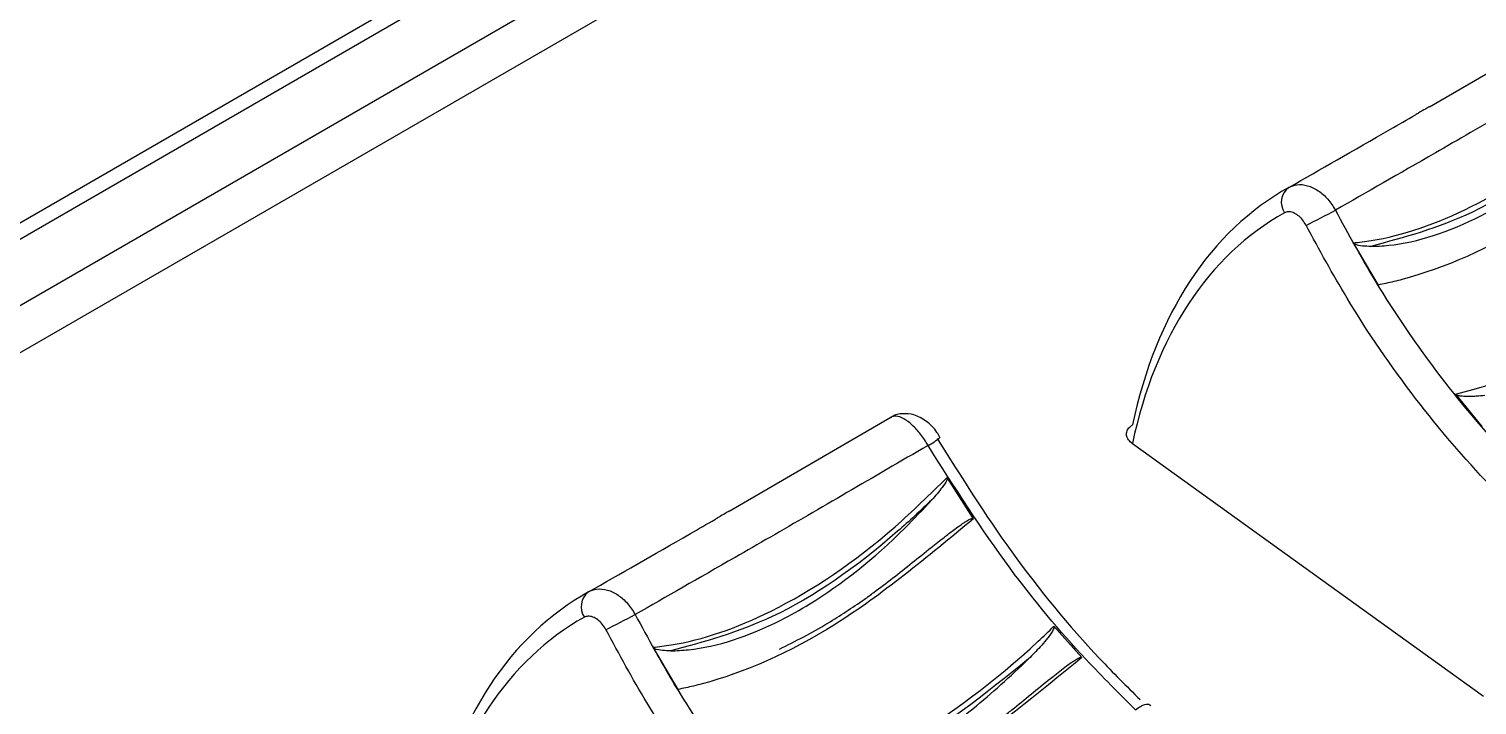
# Model space of a CAD drawing. Header units: inches. Extents: x 1.2 to 43.4, y 1.7 to 28.6.
# Drawn here: x 4.434 to 5.441, y 15.252 to 15.722 of the extents above; entities that cross this region are included whole.
import ezdxf

# ---------------------------------------------------------------- set-up
doc = ezdxf.new("R2010")
doc.units = ezdxf.units.IN
doc.header["$MEASUREMENT"] = 0

msp = doc.modelspace()

# ---------------------------------------------------------------- linework, layer by layer
for p, q in [((12.2883, 20.1138), (1.9681, 14.1561)), ((1.9331, 14.1474), (12.2427, 20.0989)), ((12.3238, 20.0882), (2.0037, 14.1305)), ((12.3361, 20.0625), (2.016, 14.1048)), ((5.4081, 15.668), (5.5206, 15.7334)), ((5.355, 15.5734), (5.3725, 15.5441)), ((5.4263, 15.4682), (5.4447, 15.4458)), ((4.921, 15.3868), (5.0335, 15.4522)), ((5.4458, 15.2581), (5.2015, 15.4338)), ((5.0909, 15.3816), (5.0727, 15.4104)), ((5.1664, 15.2851), (5.1469, 15.3068)), ((4.8679, 15.2922), (4.8853, 15.2629))]:
    msp.add_line(p, q)
for centre, radius, start, end in [((5.3182, 15.6016), 0.0131, 127.1625, 213.8899), ((4.7228, 16.7719), 1.3292, 296.8121, 297.8002), ((5.0397, 15.4706), 0.0428, 297.3123, 310.9938), ((4.8311, 15.3204), 0.0131, 127.164, 213.8884), ((4.2358, 16.4905), 1.3289, 296.812, 297.8003)]:
    msp.add_arc(centre, radius, start, end)
for centre, major_axis, ratio, start_param, end_param in [((5.5422, 15.1796), (-0.2278, 0.4346), 0.609477, 0.015514, 0.635757), ((5.5321, 15.1744), (-0.2206, 0.4222), 0.610422, 0.01635, 0.636592), ((5.0551, 14.8984), (-0.2278, 0.4346), 0.609477, 0.015514, 0.635757), ((5.045, 14.8932), (-0.2206, 0.4222), 0.610422, 0.01635, 0.636592)]:
    msp.add_ellipse(centre, major_axis=major_axis, ratio=ratio, start_param=start_param, end_param=end_param)
for points, knots in [([(5.5465, 15.7138), (5.5085, 15.6917), (5.461, 15.664), (5.3932, 15.625), (5.3646, 15.6087), (5.3427, 15.5962)], [0, 0, 0, 0, 0.481828, 0.603063, 1, 1, 1, 1]), ([(5.355, 15.5734), (5.3592, 15.5739), (5.385, 15.5769), (5.4412, 15.5964), (5.5082, 15.6411), (5.5478, 15.6798), (5.5598, 15.6916)], [0, 0, 0, 0, 0.066937, 0.411169, 0.821319, 1, 1, 1, 1]), ([(5.5491, 15.6759), (5.5412, 15.6685), (5.5052, 15.6349), (5.4413, 15.5908), (5.3905, 15.5772), (5.3673, 15.571)], [0, 0, 0, 0, 0.1321519, 0.602042, 1, 1, 1, 1]), ([(5.3673, 15.571), (5.3714, 15.5711), (5.395, 15.5722), (5.4284, 15.5832), (5.4795, 15.6119), (5.5159, 15.6405), (5.5428, 15.6693), (5.5491, 15.6759)], [0, 0, 0, 0, 0.076489, 0.432336, 0.53972, 0.893344, 1, 1, 1, 1]), ([(5.4081, 15.668), (5.4072, 15.6676), (5.4052, 15.6664), (5.4017, 15.6644), (5.3992, 15.6629), (5.3985, 15.6625)], [0, 0, 0, 0, 0.349992, 0.834658, 1, 1, 1, 1]), ([(5.3103, 15.612), (5.3324, 15.6246), (5.3593, 15.64), (5.3926, 15.6591), (5.3985, 15.6625)], [0, 0, 0, 0, 0.824173, 1, 1, 1, 1]), ([(5.578, 15.6628), (5.5459, 15.6361), (5.4812, 15.5826), (5.4159, 15.5548), (5.3816, 15.546), (5.3761, 15.5449), (5.3725, 15.5441)], [0, 0, 0, 0, 0.45231, 0.909806, 0.941019, 1, 1, 1, 1]), ([(5.3103, 15.612), (5.3121, 15.6128), (5.316, 15.6144), (5.3233, 15.6137), (5.3308, 15.6101), (5.3377, 15.6042), (5.3411, 15.5989), (5.3427, 15.5962)], [0, 0, 0, 0, 0.178685, 0.389449, 0.594, 0.796182, 1, 1, 1, 1]), ([(5.3223, 15.5857), (5.3215, 15.587), (5.3199, 15.5897), (5.3167, 15.5928), (5.3132, 15.5947), (5.3099, 15.5953), (5.3081, 15.5946), (5.3073, 15.5943)], [0, 0, 0, 0, 0.200892, 0.401607, 0.606554, 0.819262, 1, 1, 1, 1]), ([(5.3427, 15.5962), (5.3517, 15.5796), (5.3736, 15.5394), (5.4151, 15.4792), (5.4531, 15.4344), (5.4754, 15.412), (5.4795, 15.4079)], [0, 0, 0, 0, 0.236391, 0.574704, 0.922829, 1, 1, 1, 1]), ([(5.4644, 15.3907), (5.4597, 15.3953), (5.4368, 15.4182), (5.3972, 15.4648), (5.3545, 15.5265), (5.3316, 15.5686), (5.3223, 15.5857)], [0, 0, 0, 0, 0.085077, 0.420491, 0.765632, 1, 1, 1, 1]), ([(5.4263, 15.4682), (5.4581, 15.4769), (5.492, 15.4862), (5.5587, 15.5242), (5.5967, 15.5524), (5.6304, 15.5845), (5.634, 15.588)], [0, 0, 0, 0, 0.473155, 0.503814, 0.94637, 1, 1, 1, 1]), ([(5.3673, 15.571), (5.3654, 15.571), (5.3617, 15.5712), (5.3578, 15.5715), (5.3555, 15.5729), (5.3552, 15.5731), (5.3551, 15.5733), (5.355, 15.5734)], [0, 0, 0, 0, 0.465911, 0.933714, 0.960506, 0.987536, 1, 1, 1, 1]), ([(5.4467, 15.4674), (5.4447, 15.4671), (5.4412, 15.4667), (5.4367, 15.4665), (5.4335, 15.4665), (5.4312, 15.4667), (5.4296, 15.4669), (5.4286, 15.4671), (5.4278, 15.4673), (5.4272, 15.4675), (5.4268, 15.4677), (5.4265, 15.4679), (5.4263, 15.4681), (5.4263, 15.4681), (5.4263, 15.4682)], [0, 0, 0, 0, 0.298513, 0.5281953, 0.6830256, 0.7873205, 0.8575996, 0.9050339, 0.9371801, 0.9591211, 0.9814302, 0.9901989, 0.9968872, 1, 1, 1, 1]), ([(5.0676, 15.4382), (5.0669, 15.4394), (5.0646, 15.4437), (5.0584, 15.4496), (5.0501, 15.4542), (5.0418, 15.455), (5.0361, 15.4541), (5.0339, 15.4523), (5.0336, 15.4521)], [0, 0, 0, 0, 0.09342, 0.34497, 0.591027, 0.791063, 0.975795, 1, 1, 1, 1]), ([(5.0593, 15.4326), (5.0577, 15.4353), (5.0543, 15.4406), (5.0483, 15.4471), (5.0424, 15.4515), (5.0371, 15.4534), (5.0346, 15.4526), (5.0335, 15.4522)], [0, 0, 0, 0, 0.203818, 0.406001, 0.610552, 0.821316, 1, 1, 1, 1]), ([(5.2015, 15.4338), (5.2005, 15.4347), (5.1985, 15.4364), (5.1972, 15.4396), (5.1975, 15.4427), (5.1991, 15.4452), (5.2009, 15.4464), (5.2016, 15.4469)], [0, 0, 0, 0, 0.214808, 0.429673, 0.644215, 0.858601, 1, 1, 1, 1]), ([(5.0656, 15.4375), (5.0824, 15.4108), (5.1167, 15.3563), (5.1661, 15.2963), (5.1974, 15.2652), (5.2068, 15.2559)], [0, 0, 0, 0, 0.402745, 0.820823, 1, 1, 1, 1]), ([(5.0593, 15.4326), (5.0214, 15.4105), (4.9739, 15.3828), (4.9061, 15.3438), (4.8775, 15.3275), (4.8556, 15.315)], [0, 0, 0, 0, 0.481828, 0.603062, 1, 1, 1, 1]), ([(5.2037, 15.2487), (5.1922, 15.2602), (5.1618, 15.2903), (5.1113, 15.3507), (5.0778, 15.4035), (5.0593, 15.4326)], [0, 0, 0, 0, 0.215851, 0.569406, 1, 1, 1, 1]), ([(4.8679, 15.2922), (4.8721, 15.2927), (4.8979, 15.2957), (4.9541, 15.3152), (5.0211, 15.3599), (5.0607, 15.3986), (5.0727, 15.4104)], [0, 0, 0, 0, 0.066937, 0.41117, 0.821319, 1, 1, 1, 1]), ([(5.0727, 15.4104), (5.0727, 15.4103), (5.0728, 15.4101), (5.0727, 15.4094), (5.0718, 15.407), (5.0682, 15.4019), (5.0644, 15.3976), (5.0619, 15.3947)], [0, 0, 0, 0, 0.01315, 0.033537, 0.099383, 0.407956, 1, 1, 1, 1]), ([(5.0619, 15.3947), (5.0541, 15.3873), (5.0181, 15.3537), (4.9542, 15.3096), (4.9034, 15.296), (4.8801, 15.2897)], [0, 0, 0, 0, 0.1321519, 0.602042, 1, 1, 1, 1]), ([(4.8801, 15.2897), (4.8843, 15.2899), (4.9079, 15.291), (4.9413, 15.302), (4.9924, 15.3307), (5.0288, 15.3593), (5.0557, 15.388), (5.0619, 15.3947)], [0, 0, 0, 0, 0.076489, 0.432336, 0.539721, 0.893344, 1, 1, 1, 1]), ([(4.921, 15.3868), (4.9201, 15.3864), (4.9181, 15.3852), (4.9146, 15.3832), (4.912, 15.3817), (4.9114, 15.3813)], [0, 0, 0, 0, 0.350005, 0.8346426, 1, 1, 1, 1]), ([(4.8232, 15.3308), (4.8453, 15.3434), (4.8721, 15.3587), (4.9055, 15.3779), (4.9114, 15.3813)], [0, 0, 0, 0, 0.824175, 1, 1, 1, 1]), ([(5.0909, 15.3816), (5.0588, 15.3549), (4.9941, 15.3014), (4.9288, 15.2736), (4.8945, 15.2648), (4.8889, 15.2637), (4.8853, 15.2629)], [0, 0, 0, 0, 0.452311, 0.909807, 0.94102, 1, 1, 1, 1]), ([(5.015, 15.3255), (5.0172, 15.3271), (5.0282, 15.3352), (5.0437, 15.3473), (5.0601, 15.3605), (5.0697, 15.3681), (5.0762, 15.3731), (5.0807, 15.3764), (5.0838, 15.3785), (5.0859, 15.3799), (5.0874, 15.3807), (5.0884, 15.3813), (5.0892, 15.3816), (5.0898, 15.3817), (5.0902, 15.3818), (5.0906, 15.3818), (5.0908, 15.3817), (5.0909, 15.3816), (5.0909, 15.3816), (5.0909, 15.3816)], [0, 0, 0, 0, 0.091005, 0.455539, 0.633536, 0.75318, 0.833285, 0.88689, 0.922829, 0.947013, 0.96337, 0.974515, 0.982188, 0.987542, 0.993246, 0.99559, 0.997954, 0.99954, 1, 1, 1, 1]), ([(4.8232, 15.3308), (4.825, 15.3316), (4.8289, 15.3332), (4.8362, 15.3325), (4.8437, 15.3289), (4.8506, 15.323), (4.8539, 15.3177), (4.8556, 15.315)], [0, 0, 0, 0, 0.178685, 0.389449, 0.594, 0.796182, 1, 1, 1, 1]), ([(4.9561, 15.2909), (4.9672, 15.2966), (4.9866, 15.3064), (5.0065, 15.3198), (5.015, 15.3255)], [0, 0, 0, 0, 0.575003, 1, 1, 1, 1]), ([(4.8352, 15.3045), (4.8344, 15.3058), (4.8328, 15.3085), (4.8295, 15.3116), (4.8261, 15.3135), (4.8228, 15.3141), (4.821, 15.3134), (4.8202, 15.3131)], [0, 0, 0, 0, 0.200891, 0.401607, 0.606554, 0.819261, 1, 1, 1, 1]), ([(4.8556, 15.315), (4.8646, 15.2984), (4.8865, 15.2581), (4.928, 15.198), (4.966, 15.1532), (4.9883, 15.1308), (4.9923, 15.1267)], [0, 0, 0, 0, 0.236391, 0.574704, 0.922829, 1, 1, 1, 1]), ([(4.9772, 15.1095), (4.9726, 15.1141), (4.9497, 15.137), (4.9101, 15.1836), (4.8673, 15.2453), (4.8445, 15.2874), (4.8352, 15.3045)], [0, 0, 0, 0, 0.085077, 0.420491, 0.765632, 1, 1, 1, 1]), ([(4.9391, 15.187), (4.971, 15.1957), (5.0049, 15.205), (5.0716, 15.243), (5.1095, 15.2712), (5.1433, 15.3033), (5.1469, 15.3068)], [0, 0, 0, 0, 0.473155, 0.503814, 0.94637, 1, 1, 1, 1]), ([(5.1469, 15.3068), (5.1469, 15.3067), (5.147, 15.3066), (5.1471, 15.3062), (5.1467, 15.3048), (5.1437, 15.2999), (5.1377, 15.2927), (5.132, 15.2869), (5.1293, 15.2841)], [0, 0, 0, 0, 0.007106, 0.017077, 0.044407, 0.156028, 0.599105, 1, 1, 1, 1]), ([(4.8801, 15.2897), (4.8783, 15.2898), (4.8746, 15.29), (4.8707, 15.2903), (4.8684, 15.2917), (4.8681, 15.2919), (4.868, 15.2921), (4.8679, 15.2922)], [0, 0, 0, 0, 0.465913, 0.933707, 0.960499, 0.987536, 1, 1, 1, 1]), ([(5.1664, 15.2851), (5.1355, 15.2598), (5.0997, 15.2305), (5.0462, 15.1986), (5.006, 15.1782), (4.9735, 15.1691), (4.9576, 15.1646)], [0, 0, 0, 0, 0.428705, 0.496172, 0.752971, 1, 1, 1, 1]), ([(5.1293, 15.2841), (5.0986, 15.2596), (5.0411, 15.2135), (4.9855, 15.1949), (4.9596, 15.1862)], [0, 0, 0, 0, 0.533598, 1, 1, 1, 1]), ([(4.9596, 15.1862), (4.9699, 15.1882), (5.0042, 15.195), (5.0498, 15.2189), (5.0964, 15.2533), (5.1165, 15.2721), (5.1293, 15.2841)], [0, 0, 0, 0, 0.194223, 0.641952, 0.771291, 1, 1, 1, 1]), ([(5.1128, 15.2448), (5.115, 15.2466), (5.1259, 15.2554), (5.1401, 15.2671), (5.1535, 15.2777), (5.1585, 15.2813), (5.1609, 15.2829), (5.1625, 15.2839), (5.1637, 15.2845), (5.1645, 15.2849), (5.1652, 15.2851), (5.1657, 15.2853), (5.1661, 15.2853), (5.1663, 15.2852), (5.1664, 15.2851), (5.1664, 15.2851)], [0, 0, 0, 0, 0.129537, 0.648392, 0.820156, 0.877619, 0.916413, 0.942709, 0.960627, 0.972928, 0.98148, 0.990416, 0.994075, 0.997768, 1, 1, 1, 1]), ([(5.2037, 15.2487), (5.2049, 15.2496), (5.2071, 15.2514), (5.2103, 15.2527), (5.2129, 15.2529), (5.2138, 15.2521), (5.2143, 15.2517)], [0, 0, 0, 0, 0.26717, 0.534227, 0.800958, 1, 1, 1, 1])]:
    msp.add_open_spline(points, degree=3, knots=knots)

doc.saveas('drawing.dxf')
